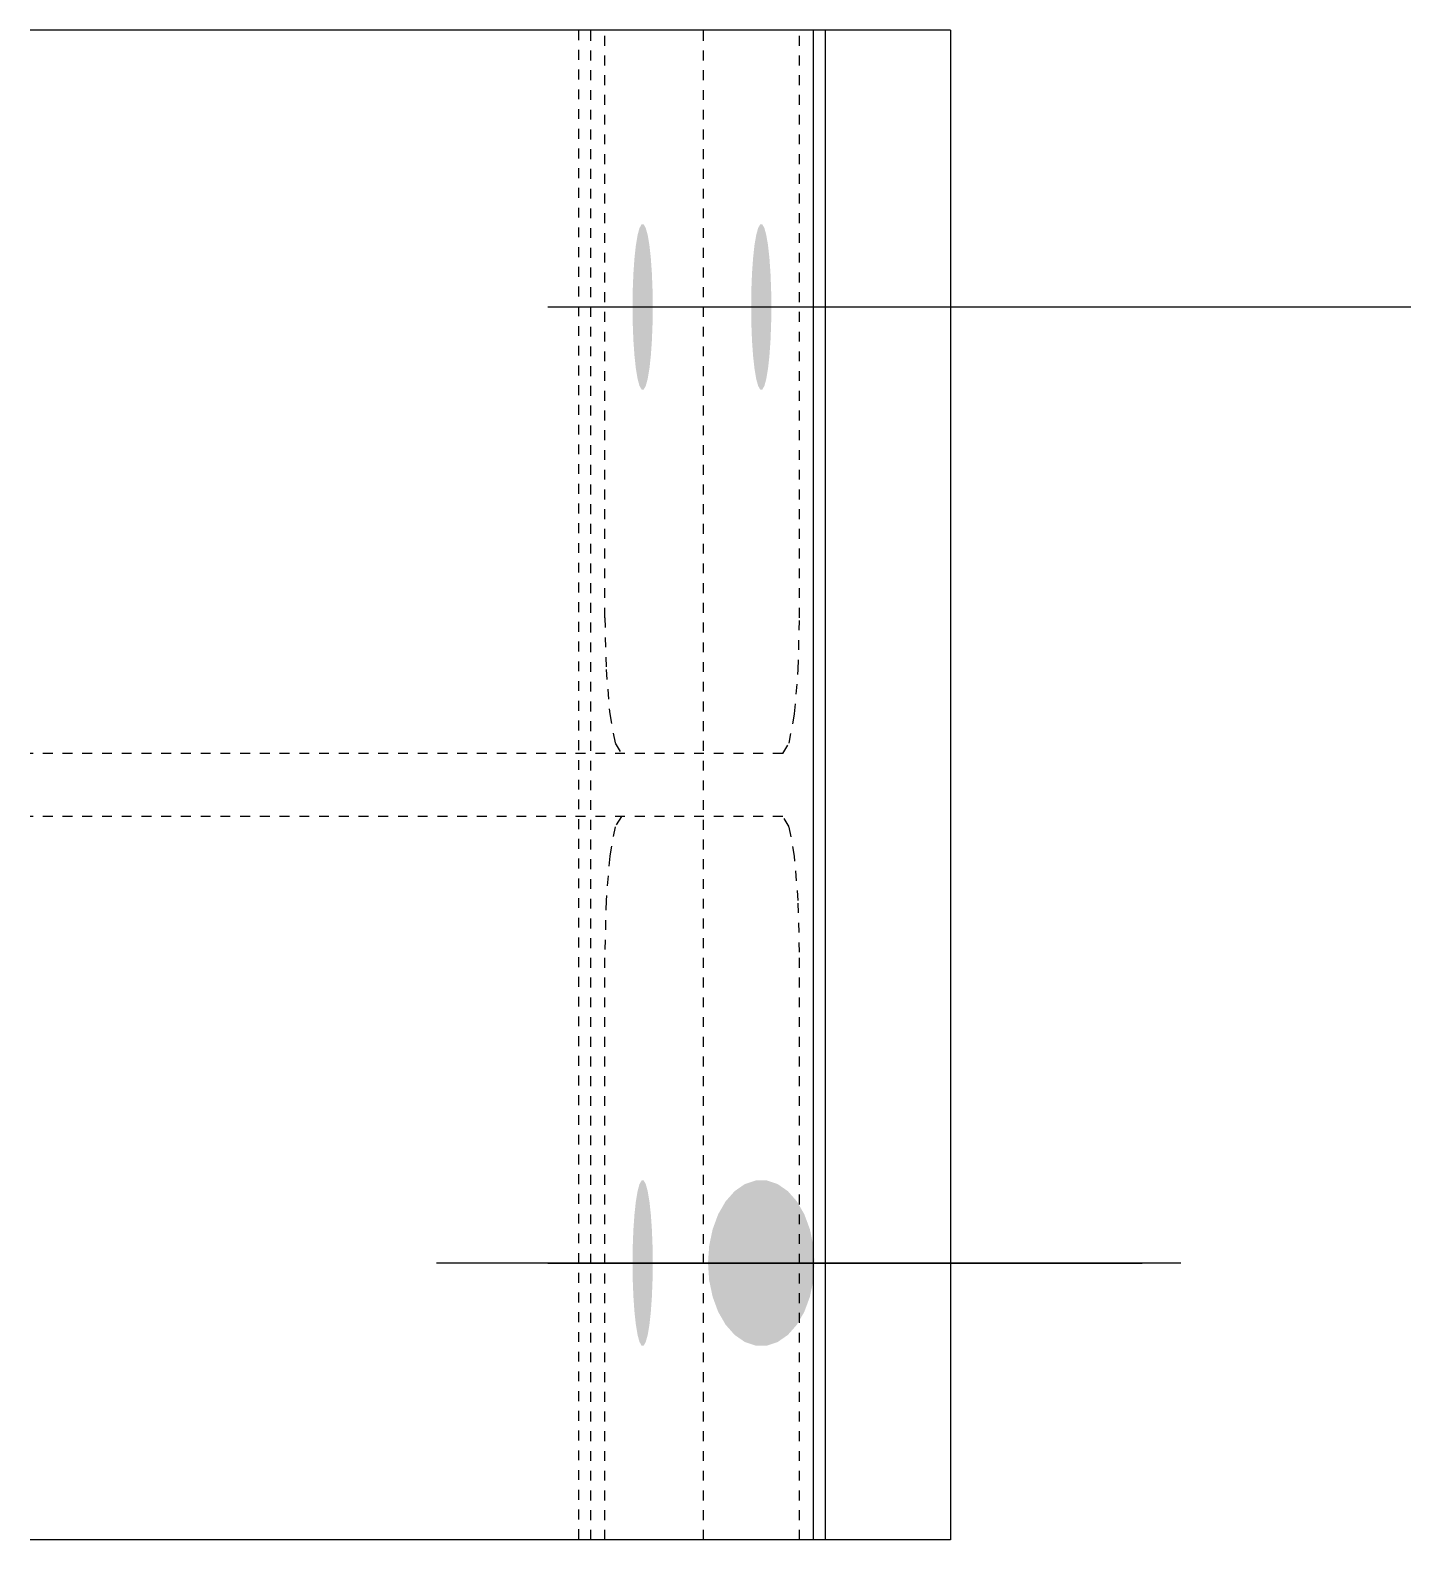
# Model space of a CAD drawing. Header units: millimetres. Extents: x 120 to 57375, y 10 to 4935.
# Drawn here: x 35262.9 to 35537.2, y 15.6 to 315.6 of the extents above; entities that cross this region are included whole.
import ezdxf

# ---------------------------------------------------------------- set-up
doc = ezdxf.new("R2010")
doc.units = ezdxf.units.MM
doc.linetypes.add('DXK_LINE_DOT2', pattern=[3.9198, 1.9599, -1.9599])
doc.layers.add('STÅL', color=7, linetype='Continuous')

msp = doc.modelspace()

# ---------------------------------------------------------------- hatches: boundary and pattern name
at = {"layer": 'STÅL', "linetype": 'Continuous'}
for points in [[(35386.58, 260.6), (35386.54, 257.17), (35386.41, 253.89), (35386.2, 250.9), (35385.92, 248.34), (35385.58, 246.31), (35385.19, 244.91), (35384.78, 244.19), (35384.36, 244.19), (35383.95, 244.91), (35383.57, 246.31), (35383.23, 248.34), (35382.95, 250.9), (35382.74, 253.89), (35382.61, 257.17), (35382.56, 260.6), (35382.61, 264.03), (35382.74, 267.31), (35382.95, 270.3), (35383.23, 272.86), (35383.57, 274.89), (35383.95, 276.29), (35384.36, 277.01), (35384.78, 277.01), (35385.19, 276.29), (35385.58, 274.89), (35385.92, 272.86), (35386.2, 270.3), (35386.41, 267.31), (35386.54, 264.03)], [(35410.15, 260.6), (35410.1, 257.17), (35409.97, 253.89), (35409.76, 250.9), (35409.48, 248.34), (35409.14, 246.31), (35408.76, 244.91), (35408.35, 244.19), (35407.93, 244.19), (35407.52, 244.91), (35407.13, 246.31), (35406.79, 248.34), (35406.51, 250.9), (35406.3, 253.89), (35406.17, 257.17), (35406.13, 260.6), (35406.17, 264.03), (35406.3, 267.31), (35406.51, 270.3), (35406.79, 272.86), (35407.13, 274.89), (35407.52, 276.29), (35407.93, 277.01), (35408.35, 277.01), (35408.76, 276.29), (35409.14, 274.89), (35409.48, 272.86), (35409.76, 270.3), (35409.97, 267.31), (35410.1, 264.03)], [(35386.58, 70.6), (35386.54, 67.17), (35386.41, 63.89), (35386.2, 60.9), (35385.92, 58.34), (35385.58, 56.31), (35385.19, 54.91), (35384.78, 54.19), (35384.36, 54.19), (35383.95, 54.91), (35383.57, 56.31), (35383.23, 58.34), (35382.95, 60.9), (35382.74, 63.89), (35382.61, 67.17), (35382.56, 70.6), (35382.61, 74.03), (35382.74, 77.31), (35382.95, 80.3), (35383.23, 82.86), (35383.57, 84.89), (35383.95, 86.29), (35384.36, 87.01), (35384.78, 87.01), (35385.19, 86.29), (35385.58, 84.89), (35385.92, 82.86), (35386.2, 80.3), (35386.41, 77.31), (35386.54, 74.03)], [(35418.71, 70.6), (35418.48, 67.17), (35417.8, 63.89), (35416.69, 60.9), (35415.21, 58.34), (35413.42, 56.31), (35411.4, 54.91), (35409.24, 54.19), (35407.03, 54.19), (35404.87, 54.91), (35402.85, 56.31), (35401.06, 58.34), (35399.58, 60.9), (35398.48, 63.89), (35397.79, 67.17), (35397.56, 70.6), (35397.79, 74.03), (35398.48, 77.31), (35399.58, 80.3), (35401.06, 82.86), (35402.85, 84.89), (35404.87, 86.29), (35407.03, 87.01), (35409.24, 87.01), (35411.4, 86.29), (35413.42, 84.89), (35415.21, 82.86), (35416.69, 80.3), (35417.8, 77.31), (35418.48, 74.03)]]:
    msp.add_hatch(color=96, dxfattribs=at).paths.add_polyline_path(points)

# ---------------------------------------------------------------- linework, layer by layer
at = {"layer": 'STÅL', "color": 2, "linetype": 'Continuous'}
for p, q in [((35418.5, 315.6), (35262.91, 315.6)), ((35420.93, 315.6), (35418.5, 315.6)), ((35418.5, 15.6), (35418.5, 315.6)), ((35445.75, 315.6), (35420.93, 315.6)), ((35420.93, 15.6), (35420.93, 315.6)), ((35445.75, 315.6), (35445.75, 15.6)), ((35418.5, 15.6), (35262.91, 15.6)), ((35445.75, 15.6), (35418.5, 15.6))]:
    msp.add_line(p, q, dxfattribs=at)
at = {"layer": 'STÅL', "color": 7, "linetype": 'DXK_LINE_DOT2'}
for p, q in [((35371.86, 315.6), (35371.86, 15.6)), ((35418.5, 315.6), (35371.86, 315.6)), ((35374.29, 15.6), (35374.29, 315.6)), ((35377.06, 198.85), (35377.06, 315.6)), ((35396.67, 15.6), (35396.67, 315.6)), ((35415.73, 198.85), (35415.73, 315.6)), ((35377.06, 198.85), (35377.31, 188.52)), ((35415.48, 188.52), (35415.73, 198.85)), ((35377.31, 188.52), (35378.03, 179.76)), ((35414.76, 179.76), (35415.48, 188.52)), ((35378.03, 179.76), (35379.1, 173.91)), ((35413.69, 173.91), (35414.76, 179.76)), ((35412.42, 171.85), (35262.91, 171.85)), ((35379.1, 173.91), (35380.37, 171.85)), ((35412.42, 171.85), (35413.69, 173.91)), ((35412.42, 159.35), (35262.91, 159.35)), ((35380.37, 159.35), (35379.1, 157.29)), ((35413.69, 157.29), (35412.42, 159.35)), ((35379.1, 157.29), (35378.03, 151.44)), ((35414.76, 151.44), (35413.69, 157.29)), ((35378.03, 151.44), (35377.31, 142.68)), ((35415.48, 142.68), (35414.76, 151.44)), ((35377.31, 142.68), (35377.06, 132.35)), ((35415.73, 132.35), (35415.48, 142.68)), ((35377.06, 15.6), (35377.06, 132.35)), ((35415.73, 15.6), (35415.73, 132.35)), ((35418.5, 15.6), (35371.86, 15.6))]:
    msp.add_line(p, q, dxfattribs=at)
at = {"layer": 'STÅL', "color": 96, "linetype": 'Continuous'}
for p, q in [((35365.72, 260.6), (35483.83, 260.6)), ((35389.28, 260.6), (35537.17, 260.6)), ((35491.51, 70.6), (35343.62, 70.6)), ((35365.72, 70.6), (35483.83, 70.6))]:
    msp.add_line(p, q, dxfattribs=at)

doc.saveas('drawing.dxf')
